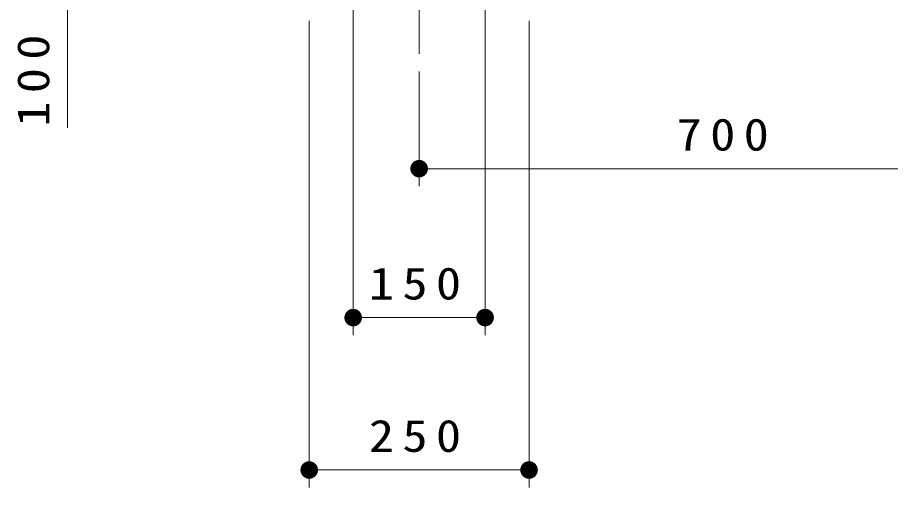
# Model space of a CAD drawing. Units: millimetres on the paper, scale 1:20. Extents: x -385 to 0, y 0 to 267.
# Drawn here: x -326.05 to -276.4, y 74.77 to 101.53 of the extents above; entities that cross this region are included whole.
import ezdxf

# ---------------------------------------------------------------- set-up
doc = ezdxf.new("R2010")
doc.units = ezdxf.units.MM
doc.linetypes.add('USER2', pattern=[6, 3, -1, 1, -1])
doc.layers.add('LY_1', color=7, linetype='Continuous', lineweight=25)
doc.styles.add('ＭＳ ゴシック', font='')
doc.styles.get('ＭＳ ゴシック').set_extended_font_data('MS Gothic')

# ---------------------------------------------------------------- blocks, each defined once
blk = doc.blocks.new('filled_dot')
at = {"color": 0, "linetype": 'Continuous', "lineweight": -2, "const_width": 1.25}
blk.add_lwpolyline([(-0.625, 0, 1), (0.625, 0, 1)], format="xyb", close=True, dxfattribs=at)

msp = doc.modelspace()

# ---------------------------------------------------------------- linework, layer by layer
at = {"layer": 'LY_1', "linetype": 'USER2', "lineweight": 13}
msp.add_line((-303.206, 99.457), (-303.206, 119.651), dxfattribs=at)
at = {"layer": 'LY_1', "lineweight": 13}
for p, q in [((-323.206, 95.248), (-323.206, 107.325)), ((-306.956, 106.325), (-306.956, 83.44)), ((-299.456, 106.325), (-299.456, 83.44)), ((-309.456, 101.325), (-309.456, 74.765)), ((-296.956, 101.325), (-296.956, 74.765)), ((-303.206, 98.457), (-303.206, 91.917)), ((-268.206, 92.917), (-303.206, 92.917)), ((-299.456, 84.44), (-306.956, 84.44)), ((-296.956, 75.765), (-309.456, 75.765))]:
    msp.add_line(p, q, dxfattribs=at)

# ---------------------------------------------------------------- block references
at = {"layer": 'LY_1', "lineweight": 13, "xscale": 0.4, "yscale": 0.4}
for p in [(-303.206, 92.917), (-306.956, 84.44), (-309.456, 75.765)]:
    msp.add_blockref('filled_dot', p, dxfattribs=at)
at = {"layer": 'LY_1', "lineweight": 13, "xscale": 0.4, "yscale": 0.4, "rotation": 180}
for p in [(-299.456, 84.44), (-296.956, 75.765)]:
    msp.add_blockref('filled_dot', p, dxfattribs=at)

# ---------------------------------------------------------------- texts
at = {"layer": 'LY_1', "insert": (-324.206, 98.165), "char_height": 1.833, "attachment_point": 8, "rotation": 90, "style": 'ＭＳ ゴシック'}
msp.add_mtext('\\T1.33;\\W1.15;100', dxfattribs=at)
at = {"layer": 'LY_1', "char_height": 1.833, "attachment_point": 8, "style": 'ＭＳ ゴシック'}
for s, insert in [('\\T1.33;\\W1.15;700', (-285.706, 93.917)), ('\\T1.33;\\W1.15;150', (-303.206, 85.44)), ('\\T1.33;\\W1.15;250', (-303.206, 76.765))]:
    msp.add_mtext(s, dxfattribs=dict(at, insert=insert))

doc.saveas('drawing.dxf')
